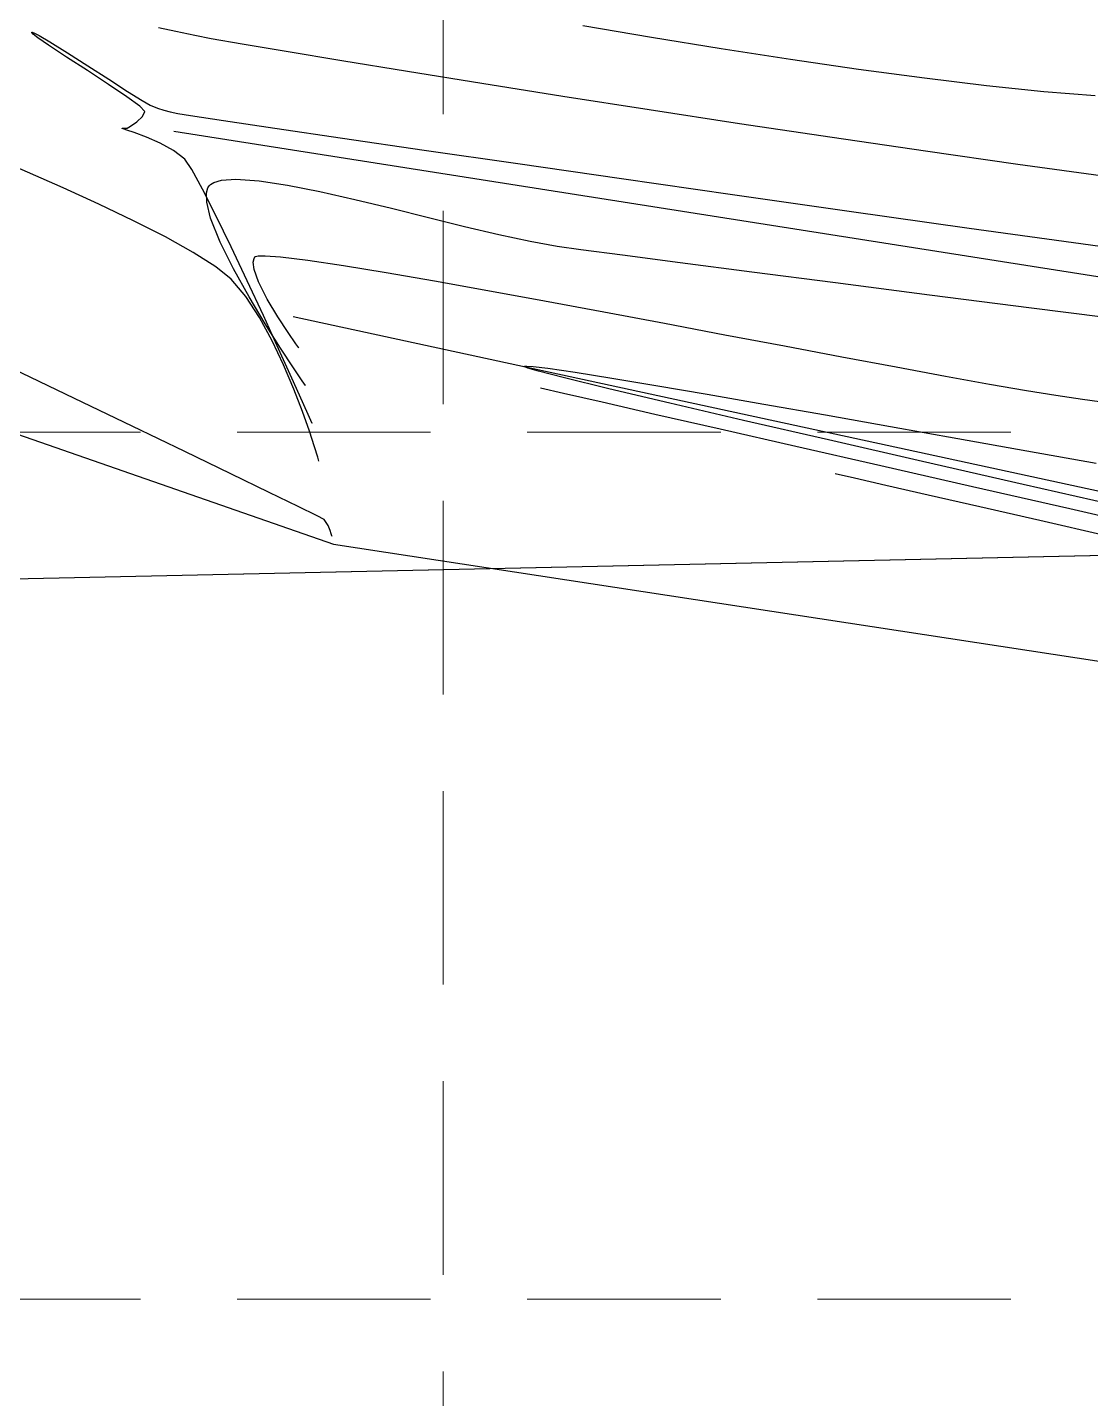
# Model space of a CAD drawing. Extents: x 2138193 to 2139991, y 332071 to 334944.
# Drawn here: x 2139428.8 to 2139483.8, y 332695.3 to 332766.2 of the extents above; entities that cross this region are included whole.
import ezdxf

# ---------------------------------------------------------------- set-up
doc = ezdxf.new("R2010")
doc.units = 0
doc.header["$LTSCALE"] = 100
doc.header["$MEASUREMENT"] = 0
doc.linetypes.add('DASHED', pattern=[0.75, 0.5, -0.25])
doc.linetypes.add('HIDDEN', pattern=[0.375, 0.25, -0.125])
for name, color, linetype in [('CONTOURS', 35, 'Continuous'), ('GRID', 254, 'DASHED'), ('V-ADJC-E', 7, 'Continuous'), ('V-PNTS-BRKLN', 1, 'Continuous'), ('V-PROP-E', 7, 'Continuous')]:
    doc.layers.add(name, color=color, linetype=linetype)

msp = doc.modelspace()

# ---------------------------------------------------------------- linework, layer by layer
at = {"layer": 'CONTOURS', "extrusion": (0.2637969914977487, -0.9645782224769213, 0), "elevation": 243396.1688387963}
msp.add_lwpolyline([(2151429.321664185, 542), (2151429.340082274, 542)], dxfattribs=at)
at = {"layer": 'CONTOURS'}
for points, elevation in [([(2139429.051228538, 332765.9202603257), (2139429.04795732, 332765.9385788356)], 542), ([(2139429.121134984, 332765.847339288), (2139429.051228538, 332765.9202603257)], 542), ([(2139429.367625789, 332765.6567276329), (2139429.121134984, 332765.847339288)], 542), ([(2139429.157854592, 332765.9126259816), (2139429.423045314, 332765.7753391843)], 542), ([(2139429.423045314, 332765.7753391843), (2139429.973067079, 332765.4510001797)], 542), ([(2139437.467647078, 332765.7852242331), (2139438.314778058, 332765.6256395997)], 543), ([(2139430.844957029, 332764.6592990531), (2139429.913677423, 332765.2774930912)], 542), ([(2139461.081902092, 332765.6881068146), (2139464.677307486, 332765.1072156428)], 544), ([(2139430.889248923, 332764.8800173894), (2139431.94665785, 332764.2048205973)], 542), ([(2139471.789376792, 332764.0400454313), (2139475.186087593, 332763.5816417781)], 544), ([(2139433.954585082, 332762.6021068908), (2139433.005234941, 332763.2426064016)], 542), ([(2139433.024400691, 332763.5108460335), (2139434.001584277, 332762.8835299279)], 542), ([(2139452.304014355, 332763.307373581), (2139456.494249663, 332762.6428702765)], 543), ([(2139475.186087593, 332763.5816417781), (2139478.396613754, 332763.1919426841)], 544), ([(2139434.630310573, 332762.1121713252), (2139433.954585082, 332762.6021068908)], 542), ([(2139481.360978719, 332762.8848858426), (2139484.019205933, 332762.6744089467)], 544), ([(2139434.471302025, 332761.3097328311), (2139434.769885826, 332761.5862344321)], 542), ([(2139436.205449061, 332761.8287846228), (2139436.597382923, 332761.7439238977)], 542), ([(2139436.597382923, 332761.7439238977), (2139437.246883134, 332761.6424729768)], 542), ([(2139437.246883134, 332761.6424729768), (2139438.955944772, 332761.3850976453)], 542), ([(2139460.96250491, 332761.945823095), (2139465.629018919, 332761.2309775319)], 543), ([(2139433.715171385, 332760.9681564574), (2139433.722411057, 332760.9766579137)], 542), ([(2139433.721928603, 332760.9626590963), (2139433.715171385, 332760.9681564574)], 542), ([(2139433.761718831, 332760.9816765537), (2139433.85679184, 332760.9748864459)], 542), ([(2139433.97827648, 332760.9829052284), (2139434.154783164, 332761.0870409356)], 542), ([(2139435.68372763, 332760.2126397825), (2139434.970319426, 332760.5223675054)], 542), ([(2139436.950560322, 332759.3796292397), (2139436.377281373, 332759.8301635822)], 542), ([(2139437.875137826, 332757.8364842581), (2139437.320262473, 332758.8437685448)], 542), ([(2139438.280684783, 332758.0635045946), (2139438.463939722, 332758.1803840379)], 541), ([(2139438.463939722, 332758.1803840379), (2139438.859751957, 332758.2943421784)], 541), ([(2139438.859751957, 332758.2943421784), (2139439.592994763, 332758.3416403582)], 541), ([(2139439.592994763, 332758.3416403582), (2139440.796428307, 332758.2537846523)], 541), ([(2139442.26238823, 332758.0301044999), (2139443.930628944, 332757.7000480301)], 541), ([(2139459.525743086, 332758.3729719846), (2139465.270814521, 332757.5482204825)], 542), ([(2139432.515861679, 332757.0479263669), (2139430.663577915, 332757.894773274)], 543), ([(2139438.093630654, 332757.1588164367), (2139438.084338191, 332757.6437391005)], 541), ([(2139443.930628944, 332757.7000480301), (2139445.740904859, 332757.2930633721)], 541), ([(2139445.740904859, 332757.2930633721), (2139447.632970384, 332756.8385986552)], 541), ([(2139471.301661129, 332756.6902680006), (2139477.507742017, 332755.8166464576)], 542), ([(2139449.546579931, 332756.3661020084), (2139451.421487909, 332755.905021561)], 541), ([(2139451.421487909, 332755.905021561), (2139453.19744873, 332755.4848054423)], 541), ([(2139439.473391251, 332753.7028866569), (2139438.785796981, 332755.0931781755)], 541), ([(2139456.211546538, 332754.8847587075), (2139457.434136578, 332754.713656304)], 541), ([(2139457.434136578, 332754.713656304), (2139459.585694546, 332754.4265092412)], 541), ([(2139483.77851629, 332754.9448877723), (2139490.003443056, 332754.0925238632)], 542), ([(2139440.542518384, 332753.6775259765), (2139440.495428517, 332754.0576252281)], 540), ([(2139440.577555297, 332754.3270038704), (2139440.609573391, 332754.3508069058)], 540), ([(2139440.743940813, 332754.381981416), (2139441.114168641, 332754.3892972241)], 540), ([(2139441.902645027, 332754.3299914261), (2139443.319181031, 332754.1546672243)], 540), ([(2139440.764843549, 332753.0443772157), (2139440.542518384, 332753.6775259765)], 540), ([(2139449.869614852, 332753.0847171462), (2139452.621385076, 332752.5921008646)], 540), ([(2139441.801880679, 332749.5816178627), (2139441.017667294, 332751.2947734302)], 542), ([(2139458.619794576, 332751.4845661409), (2139461.747244062, 332750.8968634401)], 540), ([(2139464.880730176, 332750.3046810073), (2139467.960658025, 332749.7216267132)], 540), ([(2139442.492656074, 332748.0575373748), (2139441.801880679, 332749.5816178627)], 542), ([(2139442.567032441, 332748.5968973488), (2139441.902847093, 332749.6119840511)], 541), ([(2139442.849901771, 332749.6179975975), (2139442.849872111, 332749.6179267566)], 540), ([(2139470.927432711, 332749.1613084282), (2139473.721459339, 332748.6373340228)], 540), ([(2139454.523807167, 332748.6751605689), (2139454.628595979, 332748.6833717002)], 539), ([(2139454.964223033, 332748.6604089536), (2139455.726002743, 332748.5676123543)], 539), ([(2139456.511020734, 332748.0888818678), (2139455.242421982, 332748.4191239664)], 539), ([(2139455.726002743, 332748.5676123543), (2139457.142990665, 332748.3595608649)], 539), ([(2139459.024109477, 332748.059434546), (2139461.313352649, 332747.6781719613)], 539), ([(2139443.033147147, 332746.3309073368), (2139442.586890498, 332747.4953448714)], 543), ([(2139443.194809535, 332747.6689475231), (2139443.024472349, 332747.9170294878)], 541), ([(2139443.194890652, 332747.6691408505), (2139443.194809535, 332747.6689475231)], 541), ([(2139443.195015829, 332747.6694396921), (2139443.194890652, 332747.6691408505)], 541), ([(2139456.527021179, 332747.2660430819), (2139455.342975408, 332747.5367917736)], 540), ([(2139478.552888841, 332747.7528483334), (2139480.471101923, 332747.4195527905)], 540), ([(2139465.843291039, 332745.8715573492), (2139462.025919023, 332746.7615626405)], 539), ([(2139466.892185953, 332746.7159922498), (2139470.069763028, 332746.1569522505)], 539), ([(2139443.394030806, 332745.310415361), (2139443.033147147, 332746.3309073368)], 543), ([(2139443.540064129, 332745.7207248589), (2139443.54000232, 332745.7205775082)], 542), ([(2139443.540159545, 332745.7209526193), (2139443.540064129, 332745.7207248589)], 542), ([(2139443.540177802, 332745.7209962074), (2139443.540159545, 332745.7209526193)], 542), ([(2139470.230105851, 332744.8604301459), (2139465.843291039, 332745.8715573492)], 539), ([(2139443.827979658, 332743.9651059685), (2139443.661616601, 332744.4998284146)], 543), ([(2139443.885195105, 332743.7722074933), (2139443.827979658, 332743.9651059685)], 543), ([(2139443.88530326, 332743.7724655379), (2139443.885237615, 332743.7723088611)], 543), ([(2139480.48305758, 332744.299294444), (2139484.060988443, 332743.6563577849)], 539), ([(2139441.312904831, 332742.1517197932), (2139439.333377193, 332743.1095870924)], 545), ([(2139480.300546513, 332742.5641356226), (2139475.083484122, 332743.7505124354)], 539), ([(2139475.384765049, 332742.0106006998), (2139473.20235933, 332742.5085206368)], 541), ([(2139482.708313188, 332741.2928700534), (2139477.678313445, 332742.4408139226)], 540), ([(2139485.778413688, 332741.3236311122), (2139480.300546513, 332742.5641356226)], 539), ([(2139442.821619996, 332741.4172625821), (2139441.312904831, 332742.1517197932)], 545), ([(2139444.156028208, 332740.7451448747), (2139443.791876514, 332740.9378570719)], 545), ([(2139444.465702193, 332740.1821276948), (2139444.360396814, 332740.4432693375)], 545), ([(2139484.591009798, 332739.9106155691), (2139481.148262848, 332740.6959602906)], 541), ([(2139444.524430168, 332740.0077946131), (2139444.465702193, 332740.1821276948)], 545), ([(2139444.575580676, 332739.8754674636), (2139444.558829081, 332739.9136004366)], 545)]:
    msp.add_lwpolyline(points, dxfattribs=dict(at, elevation=elevation))
at = {"layer": 'CONTOURS', "extrusion": (-0.3171629581597383, -0.9483710550050356, 0), "elevation": -994133.2401051759}
msp.add_lwpolyline([(1923431.569172721, 542), (1923431.666319913, 542)], dxfattribs=at)
at = {"layer": 'CONTOURS', "extrusion": (-0.2131559222207838, -0.9770181947242372, 0), "elevation": -781151.9884121902}
msp.add_lwpolyline([(2019336.413167037, 543), (2019337.330642121, 543)], dxfattribs=at)
at = {"layer": 'CONTOURS', "extrusion": (-0.2084980102363521, -0.9780227910061617, 0), "elevation": -771520.9770458771}
msp.add_lwpolyline([(2023036.595295137, 543), (2023037.59919736, 543)], dxfattribs=at)
at = {"layer": 'CONTOURS', "extrusion": (-0.1653646197647518, -0.9862324992262521, 0), "elevation": -681975.5045485513}
msp.add_lwpolyline([(2054974.787192436, 544), (2054978.378317062, 544)], dxfattribs=at)
at = {"layer": 'CONTOURS', "extrusion": (-0.5704282998626586, -0.8213474019656949, 0), "elevation": -1493707.264467671}
msp.add_lwpolyline([(1567396.469792933, 542), (1567395.804968726, 542)], dxfattribs=at)
at = {"layer": 'CONTOURS', "extrusion": (-0.5289121600789959, -0.8486765738021584, 0), "elevation": -1413980.771227219}
msp.add_lwpolyline([(1639680.405944046, 542), (1639681.485485855, 542)], dxfattribs=at)
at = {"layer": 'CONTOURS', "extrusion": (-0.1723510332563908, -0.985035593943414, 0), "elevation": -696520.3898361647}
msp.add_lwpolyline([(2050070.391691506, 543), (2050072.019772749, 543)], dxfattribs=at)
at = {"layer": 'CONTOURS', "extrusion": (-0.1672511082069702, -0.9859143303571262, 0), "elevation": -685901.8196300028}
msp.add_lwpolyline([(2053649.10185282, 543), (2053651.414978537, 543)], dxfattribs=at)
at = {"layer": 'CONTOURS', "extrusion": (0.1525474547932829, 0.9882961469297001, 0), "elevation": 655240.3644372576}
msp.add_lwpolyline([(-2063662.226925422, 544), (-2063665.858580194, 544)], dxfattribs=at)
at = {"layer": 'CONTOURS', "extrusion": (-0.5474416150502507, -0.8368438791741104, 0), "elevation": -1449685.545391469}
msp.add_lwpolyline([(1608201.672130669, 542), (1608200.385000265, 542)], dxfattribs=at)
at = {"layer": 'CONTOURS', "extrusion": (-0.1639978220682329, -0.9864607008679445, 0), "elevation": -679123.4149394121}
msp.add_lwpolyline([(2055902.92273155, 543), (2055905.839835529, 543)], dxfattribs=at)
at = {"layer": 'CONTOURS', "extrusion": (-0.1613889174864218, -0.9868908841977218, 0), "elevation": -673684.9566083488}
msp.add_lwpolyline([(2057694.344218404, 543), (2057697.784225761, 543)], dxfattribs=at)
at = {"layer": 'CONTOURS', "extrusion": (-0.1441450331881619, -0.9895565721105509, 0), "elevation": -637683.074873869}
msp.add_lwpolyline([(2069158.526328229, 544), (2069162.086426748, 544)], dxfattribs=at)
at = {"layer": 'CONTOURS', "extrusion": (-0.5493282815552788, -0.8356066293917995, 0), "elevation": -1453310.227808177}
msp.add_lwpolyline([(1604928.1420882, 542), (1604926.845843444, 542)], dxfattribs=at)
at = {"layer": 'CONTOURS', "extrusion": (0.5413866557152304, 0.8407737442460242, 0), "elevation": 1438039.313169483}
msp.add_lwpolyline([(-1618624.10836152, 542), (-1618625.390207972, 542)], dxfattribs=at)
at = {"layer": 'CONTOURS', "extrusion": (-0.1590004779392619, -0.9872785058002055, 0), "elevation": -668703.9997554611}
msp.add_lwpolyline([(2059321.867188092, 543), (2059325.749025051, 543)], dxfattribs=at)
at = {"layer": 'CONTOURS', "extrusion": (-0.1030314148439365, -0.9946781024810273, 0), "elevation": -551425.7465682309}
msp.add_lwpolyline([(2093807.24936908, 544), (2093810.229594499, 544)], dxfattribs=at)
at = {"layer": 'CONTOURS', "extrusion": (-0.5323244154218273, -0.8465404401124673, 0), "elevation": -1420570.19210345}
msp.add_lwpolyline([(1633979.59384358, 542), (1633980.486572532, 542)], dxfattribs=at)
at = {"layer": 'CONTOURS', "extrusion": (-0.4984613525018337, -0.8669119217440967, 0), "elevation": -1354901.241591809}
msp.add_lwpolyline([(1688832.296803212, 542), (1688832.773651614, 542)], dxfattribs=at)
at = {"layer": 'CONTOURS', "extrusion": (-0.1541356126056836, -0.9880497016479843, 0), "elevation": -658552.4673919515}
msp.add_lwpolyline([(2062598.777021125, 543), (2062603.299319183, 543)], dxfattribs=at)
at = {"layer": 'CONTOURS', "extrusion": (-0.7045251959460114, -0.7096789755074011, 0), "elevation": -1743439.876986664}
msp.add_lwpolyline([(1283872.853893934, 542), (1283872.484322951, 542)], dxfattribs=at)
at = {"layer": 'CONTOURS', "extrusion": (0.9077861631601313, -0.4194332866797858, 0), "elevation": 1802577.995290946}
msp.add_lwpolyline([(1199426.520785057, 542), (1199426.813326225, 542)], dxfattribs=at)
at = {"layer": 'CONTOURS', "extrusion": (-0.379290313535234, -0.9252777194217658, 0), "elevation": -1119364.459022759}
msp.add_lwpolyline([(1853358.227570568, 542), (1853358.625824861, 542)], dxfattribs=at)
at = {"layer": 'CONTOURS', "extrusion": (0.3075838257667574, 0.9515209877489226, 0), "elevation": 974685.8136684031}
msp.add_lwpolyline([(-1933365.602434339, 542), (-1933365.948427525, 542)], dxfattribs=at)
at = {"layer": 'CONTOURS', "extrusion": (-0.2428048069095993, -0.9700751649957813, 0), "elevation": -842269.3807220061}
msp.add_lwpolyline([(1994617.410984791, 542), (1994617.758414011, 542)], dxfattribs=at)
at = {"layer": 'CONTOURS', "extrusion": (-0.3624647805122983, -0.9319974693571713, 0), "elevation": -1085601.749538594}
msp.add_lwpolyline([(1873332.745616542, 542), (1873332.685401561, 542)], dxfattribs=at)
at = {"layer": 'CONTOURS', "extrusion": (0.1266474385035434, -0.9919477941507262, 0), "elevation": -59127.71598379745}
msp.add_lwpolyline([(2164349.887004987, 542), (2164349.926631845, 542)], dxfattribs=at)
at = {"layer": 'CONTOURS', "extrusion": (-0.3148191358929554, -0.9491516800151666, 0), "elevation": -989375.2993408693}
msp.add_lwpolyline([(1925887.841078874, 542), (1925887.652864162, 542)], dxfattribs=at)
at = {"layer": 'CONTOURS', "extrusion": (0.06586323200953108, -0.9978286599758793, 0), "elevation": -191128.4091842826}
msp.add_lwpolyline([(2156705.131722293, 542), (2156705.253471291, 542)], dxfattribs=at)
at = {"layer": 'CONTOURS', "extrusion": (-0.3162171980410616, -0.9486868206437044, 0), "elevation": -992211.6739598367}
msp.add_lwpolyline([(1924428.486141634, 542), (1924428.084761574, 542)], dxfattribs=at)
at = {"layer": 'CONTOURS', "extrusion": (0.5754180579269024, -0.8178594369521159, 0), "elevation": 958917.2511209385}
msp.add_lwpolyline([(1941233.151685825, 542), (1941233.5386947, 542)], dxfattribs=at)
at = {"layer": 'CONTOURS', "extrusion": (-0.147268800022218, -0.9890965071923042, 0), "elevation": -644205.7314913276}
msp.add_lwpolyline([(2067106.228799063, 542), (2067108.916183106, 542)], dxfattribs=at)
at = {"layer": 'CONTOURS', "extrusion": (-0.1461663900776468, -0.9892600196165159, 0), "elevation": -641901.6003362434}
msp.add_lwpolyline([(2067825.580491676, 542), (2067829.115014189, 542)], dxfattribs=at)
at = {"layer": 'CONTOURS', "extrusion": (-0.14837010649344, -0.9889319043792274, 0), "elevation": -646510.9410707781}
msp.add_lwpolyline([(2066413.999582556, 543), (2066418.838147855, 543)], dxfattribs=at)
at = {"layer": 'CONTOURS', "extrusion": (0.3445772427675904, 0.9387579686834542, 0), "elevation": 1049582.195188994}
msp.add_lwpolyline([(-1893749.923568112, 542), (-1893749.249440859, 542)], dxfattribs=at)
at = {"layer": 'CONTOURS', "extrusion": (-0.482908775386622, -0.8756706656355419, 0), "elevation": -1324540.622946653}
msp.add_lwpolyline([(1712749.034496716, 542), (1712748.242470935, 542)], dxfattribs=at)
at = {"layer": 'CONTOURS', "extrusion": (-0.1451975591454748, -0.9894026828436421, 0), "elevation": -639876.3124183163}
msp.add_lwpolyline([(2068456.723796883, 542), (2068460.993545317, 542)], dxfattribs=at)
at = {"layer": 'CONTOURS', "extrusion": (-0.1448577183152341, -0.9894524957998257, 0), "elevation": -639169.5227491392}
msp.add_lwpolyline([(2068701.412182336, 543), (2068706.287351207, 543)], dxfattribs=at)
at = {"layer": 'CONTOURS', "extrusion": (-0.3972508277074311, -0.917710073980754, 0), "elevation": -1155265.890969834}
msp.add_lwpolyline([(1831186.708442859, 543), (1831184.791479172, 543)], dxfattribs=at)
at = {"layer": 'CONTOURS', "extrusion": (0.8231100767883587, 0.5678818552211914, 0), "elevation": 1949960.126505665}
msp.add_lwpolyline([(-941050.4771137745, 542), (-941049.8260942936, 542)], dxfattribs=at)
at = {"layer": 'CONTOURS', "extrusion": (-0.1442355720747976, -0.9895433794171208, 0), "elevation": -637865.0079906641}
msp.add_lwpolyline([(2069082.117411876, 542), (2069087.010475192, 542)], dxfattribs=at)
at = {"layer": 'CONTOURS', "extrusion": (-0.1407156643906844, -0.9900500501465006, 0), "elevation": -630506.5430130172}
msp.add_lwpolyline([(2071363.049143136, 543), (2071367.87993249, 543)], dxfattribs=at)
at = {"layer": 'CONTOURS', "extrusion": (0.4048931013402738, 0.9143640284301734, 0), "elevation": 1170502.565635377}
msp.add_lwpolyline([(-1821487.064085929, 543), (-1821485.049034748, 543)], dxfattribs=at)
at = {"layer": 'CONTOURS', "extrusion": (-0.1432182432412631, -0.9896911310115326, 0), "elevation": -635737.6452629115}
msp.add_lwpolyline([(2069741.643715868, 542), (2069747.048185203, 542)], dxfattribs=at)
at = {"layer": 'CONTOURS', "extrusion": (-0.1357110162412702, -0.9907484645815817, 0), "elevation": -620031.6020654798}
msp.add_lwpolyline([(2074527.466012046, 543), (2074532.171482169, 543)], dxfattribs=at)
at = {"layer": 'CONTOURS', "extrusion": (0.8565589381562074, -0.5160492083752388, 0), "elevation": 1660835.4270285}
msp.add_lwpolyline([(1389082.113081153, 541), (1389082.229422183, 541)], dxfattribs=at)
at = {"layer": 'CONTOURS', "extrusion": (0.734441112018692, -0.678672419490248, 0), "elevation": 1345457.709897938}
msp.add_lwpolyline([(1696368.859253683, 541), (1696368.956495899, 541)], dxfattribs=at)
at = {"layer": 'CONTOURS', "extrusion": (-0.1508369679634169, -0.9885586523295435, 0), "elevation": -651657.8137833717}
msp.add_lwpolyline([(2064770.464390334, 541), (2064771.947316936, 541)], dxfattribs=at)
at = {"layer": 'CONTOURS', "extrusion": (0.8919893125850158, 0.4520564856675668, 0), "elevation": 2058781.057701953}
msp.add_lwpolyline([(-670331.8676671039, 542), (-670330.3333160221, 542)], dxfattribs=at)
at = {"layer": 'CONTOURS', "extrusion": (0.9622787779569447, -0.2720653478370395, 0), "elevation": 1968204.041222189}
msp.add_lwpolyline([(902272.585364373, 541), (902272.8438070087, 541)], dxfattribs=at)
at = {"layer": 'CONTOURS', "extrusion": (-0.1408426480314967, -0.990031993672667, 0), "elevation": -630768.5729872935}
msp.add_lwpolyline([(2071272.613214091, 542), (2071278.704781481, 542)], dxfattribs=at)
at = {"layer": 'CONTOURS', "extrusion": (0.4310445044867826, 0.9023306684091726, 0), "elevation": 1222447.51815577}
msp.add_lwpolyline([(-1787044.457412981, 543), (-1787042.475215881, 543)], dxfattribs=at)
at = {"layer": 'CONTOURS', "extrusion": (0.9718212184849271, 0.2357191534484881, 0), "elevation": 2157588.570805347}
msp.add_lwpolyline([(-180926.9155711848, 541), (-180926.068745493, 541)], dxfattribs=at)
at = {"layer": 'CONTOURS', "extrusion": (0.2397146515814429, 0.9708433889238713, 0), "elevation": 835911.7207869506}
msp.add_lwpolyline([(-1997301.900792103, 541), (-1997303.87187165, 541)], dxfattribs=at)
at = {"layer": 'CONTOURS', "extrusion": (-0.4527637995040963, -0.8916304962587442, 0), "elevation": -1265353.974429783}
msp.add_lwpolyline([(1756926.764262004, 543), (1756924.912115031, 543)], dxfattribs=at)
at = {"layer": 'CONTOURS', "extrusion": (0.9296372755490843, 0.3684759638153838, 0), "elevation": 2111514.297705652}
msp.add_lwpolyline([(-478990.2303733162, 541), (-478988.8936421865, 541)], dxfattribs=at)
at = {"layer": 'CONTOURS', "extrusion": (0.8997009680039497, 0.4365067790684996, 0), "elevation": 2070105.405289982}
msp.add_lwpolyline([(-634499.9228849984, 542), (-634498.1224177406, 542)], dxfattribs=at)
at = {"layer": 'CONTOURS', "extrusion": (-0.4851424486770117, -0.8744351345249533, 0), "elevation": -1328904.171976644}
msp.add_lwpolyline([(1709365.867870867, 543), (1709364.220196641, 543)], dxfattribs=at)
at = {"layer": 'CONTOURS', "extrusion": (-0.2115246334619729, -0.9773726666112461, 0), "elevation": -777773.1689132017}
msp.add_lwpolyline([(2020657.094724489, 541), (2020658.748922656, 541)], dxfattribs=at)
at = {"layer": 'CONTOURS', "extrusion": (-0.1762138220046832, -0.9843519131563173, 0), "elevation": -704549.6634726194}
msp.add_lwpolyline([(2047340.385373076, 541), (2047341.804915942, 541)], dxfattribs=at)
at = {"layer": 'CONTOURS', "extrusion": (-0.1376951000088557, -0.9904746637009708, 0), "elevation": -624181.7749826764}
msp.add_lwpolyline([(2073279.419524903, 542), (2073285.750604841, 542)], dxfattribs=at)
at = {"layer": 'CONTOURS', "extrusion": (0.5372258112943756, 0.8434384551815859, 0), "elevation": 1430018.97944573}
msp.add_lwpolyline([(-1625720.808090663, 543), (-1625719.436730658, 543)], dxfattribs=at)
at = {"layer": 'CONTOURS', "extrusion": (0.904214185960773, 0.4270792735632309, 0), "elevation": 2076624.11324179}
msp.add_lwpolyline([(-612830.4990453514, 542), (-612828.5514355722, 542)], dxfattribs=at)
at = {"layer": 'CONTOURS', "extrusion": (-0.1299450856518085, -0.9915211922671872, 0), "elevation": -607945.3248162875}
msp.add_lwpolyline([(2078079.716761556, 541), (2078082.721350911, 541)], dxfattribs=at)
at = {"layer": 'CONTOURS', "extrusion": (-0.6314548631212396, -0.7754126358530254, 0), "elevation": -1608980.39460675}
msp.add_lwpolyline([(1448829.701241455, 543), (1448828.670756164, 543)], dxfattribs=at)
at = {"layer": 'CONTOURS', "extrusion": (0.8737624563033062, 0.4863529273632604, 0), "elevation": 2031197.626872482}
msp.add_lwpolyline([(-749776.6076018799, 541), (-749774.958022081, 541)], dxfattribs=at)
at = {"layer": 'CONTOURS', "extrusion": (0.9803779611169025, -0.1971269980400087, 0), "elevation": 2031865.502373853}
msp.add_lwpolyline([(747966.2269170497, 540), (747966.4243171472, 540)], dxfattribs=at)
at = {"layer": 'CONTOURS', "extrusion": (0.8688842550556506, -0.4950153041234051, 0), "elevation": 1694207.748084765}
msp.add_lwpolyline([(1348180.736389699, 540), (1348180.823687791, 540)], dxfattribs=at)
at = {"layer": 'CONTOURS', "extrusion": (0.226006386232123, -0.974125820098357, 0), "elevation": 159382.6358568592}
msp.add_lwpolyline([(2159288.946681293, 540), (2159289.084617706, 540)], dxfattribs=at)
at = {"layer": 'CONTOURS', "extrusion": (-0.07500382905634664, -0.9971832457612223, 0), "elevation": -492283.3775639238}
msp.add_lwpolyline([(2108456.981009093, 540), (2108457.771712697, 540)], dxfattribs=at)
at = {"layer": 'CONTOURS', "extrusion": (0.1478664669025265, 0.9890073346369906, 0), "elevation": 645448.2243423297}
msp.add_lwpolyline([(-2066721.953512368, 540), (-2066723.813697665, 540)], dxfattribs=at)
at = {"layer": 'CONTOURS', "extrusion": (-0.161767275644001, -0.986828935799269, 0), "elevation": -674463.3716447358}
msp.add_lwpolyline([(2057437.700811692, 540), (2057439.933562299, 540)], dxfattribs=at)
at = {"layer": 'CONTOURS', "extrusion": (-0.1287237580365478, -0.9916804899346101, 0), "elevation": -605385.347045843}
msp.add_lwpolyline([(2078829.934440375, 541), (2078833.670783113, 541)], dxfattribs=at)
at = {"layer": 'CONTOURS', "extrusion": (0.7645931368767542, 0.6445132543563126, 0), "elevation": 1850264.472887761}
msp.add_lwpolyline([(-1124477.401133358, 543), (-1124476.230872699, 543)], dxfattribs=at)
at = {"layer": 'CONTOURS', "extrusion": (0.9071736874594221, 0.4207563437207752, 0), "elevation": 2080851.8152564}
msp.add_lwpolyline([(-598320.1611134354, 542), (-598318.185584868, 542)], dxfattribs=at)
at = {"layer": 'CONTOURS', "extrusion": (0.893899983670919, 0.4482664600359152, 0), "elevation": 2061608.094027695}
msp.add_lwpolyline([(-661592.6107259624, 540), (-661591.5971777068, 540)], dxfattribs=at)
at = {"layer": 'CONTOURS', "extrusion": (-0.1704422078326415, -0.9853676744186075, 0), "elevation": -692536.6925677645}
msp.add_lwpolyline([(2051427.027548025, 540), (2051429.572135266, 540)], dxfattribs=at)
at = {"layer": 'CONTOURS', "extrusion": (-0.1279740376044661, -0.9917775182465122, 0), "elevation": -603813.6319851573}
msp.add_lwpolyline([(2079290.731722791, 541), (2079295.097611728, 541)], dxfattribs=at)
at = {"layer": 'CONTOURS', "extrusion": (-0.1274669732923079, -0.9918428155306153, 0), "elevation": -602750.5106638984}
msp.add_lwpolyline([(2079603.526400569, 541), (2079608.419626434, 541)], dxfattribs=at)
at = {"layer": 'CONTOURS', "extrusion": (-0.1801802581761958, -0.9836336078863713, 0), "elevation": -712793.7583786172}
msp.add_lwpolyline([(2044482.052921424, 540), (2044485.038374053, 540)], dxfattribs=at)
at = {"layer": 'CONTOURS', "extrusion": (-0.1271011716069155, -0.9918897580760423, 0), "elevation": -601983.5071805713}
msp.add_lwpolyline([(2079830.573428836, 541), (2079835.891781429, 541)], dxfattribs=at)
at = {"layer": 'CONTOURS', "extrusion": (0.8362822368334073, 0.5482992069636003, 0), "elevation": 1971623.56554413}
msp.add_lwpolyline([(-894779.790511723, 543), (-894778.498334256, 543)], dxfattribs=at)
at = {"layer": 'CONTOURS', "extrusion": (0.8577339931420052, 0.5140937628571958, 0), "elevation": 2006136.512975889}
msp.add_lwpolyline([(-814461.6030424611, 541), (-814459.9757043454, 541)], dxfattribs=at)
at = {"layer": 'CONTOURS', "extrusion": (0.8593248562799014, 0.511430143205821, 0), "elevation": 2008654.491970728}
msp.add_lwpolyline([(-808233.6146195496, 540), (-808232.5456287428, 540)], dxfattribs=at)
at = {"layer": 'CONTOURS', "extrusion": (-0.1829000169335654, -0.9831315190785521, 0), "elevation": -718445.4902862441}
msp.add_lwpolyline([(2042505.836370174, 540), (2042508.950722528, 540)], dxfattribs=at)
at = {"layer": 'CONTOURS', "extrusion": (-0.1268248233108874, -0.9919251303360361, 0), "elevation": -601404.0355063705}
msp.add_lwpolyline([(2080003.525414398, 541), (2080009.166683045, 541)], dxfattribs=at)
at = {"layer": 'CONTOURS', "extrusion": (0.8778959672739495, 0.4788514076873294, 0), "elevation": 2037544.840876421}
msp.add_lwpolyline([(-732354.6832746383, 543), (-732353.3157807308, 543)], dxfattribs=at)
at = {"layer": 'CONTOURS', "extrusion": (0.8458728962905073, 0.5333845173241429, 0), "elevation": 1987179.409984454}
msp.add_lwpolyline([(-859681.3086646507, 541), (-859679.8264815778, 541)], dxfattribs=at)
at = {"layer": 'CONTOURS', "extrusion": (0.8372017165122775, 0.5468942181710247, 0), "elevation": 1973124.036961281}
msp.add_lwpolyline([(-891469.4050228095, 540), (-891468.4395315322, 540)], dxfattribs=at)
at = {"layer": 'CONTOURS', "extrusion": (-0.1856981293483187, -0.9826068413951408, 0), "elevation": -724257.3520138928}
msp.add_lwpolyline([(2040458.5306587, 540), (2040461.719610764, 540)], dxfattribs=at)
at = {"layer": 'CONTOURS', "extrusion": (0.8221204040282379, 0.5693136580835269, 0), "elevation": 1948318.517040372}
msp.add_lwpolyline([(-944453.5154595866, 540), (-944452.8159117883, 540)], dxfattribs=at)
at = {"layer": 'CONTOURS', "extrusion": (0.9040123446470948, 0.427506351678735, 0), "elevation": 2076334.234686264}
msp.add_lwpolyline([(-613816.1044520997, 543), (-613814.7168048539, 543)], dxfattribs=at)
at = {"layer": 'CONTOURS', "extrusion": (0.8119826875887628, 0.5836815185151314, 0), "elevation": 1931410.3568956}
msp.add_lwpolyline([(-978566.3226770179, 540), (-978566.0529482822, 540)], dxfattribs=at)
at = {"layer": 'CONTOURS', "extrusion": (0.9220827594777558, -0.3869927449886978, 0), "elevation": 1843971.678719913}
msp.add_lwpolyline([(1134771.54673047, 540), (1134771.546470951, 540)], dxfattribs=at)
at = {"layer": 'CONTOURS', "extrusion": (0.9223710414605047, -0.3863051408861442, 0), "elevation": 1844817.241548764}
msp.add_lwpolyline([(1133396.383170387, 540), (1133396.382769333, 540)], dxfattribs=at)
at = {"layer": 'CONTOURS', "extrusion": (-0.1855835926468981, -0.9826284802204087, 0), "elevation": -724019.50374767}
msp.add_lwpolyline([(2040549.261869911, 540), (2040552.281093093, 540)], dxfattribs=at)
at = {"layer": 'CONTOURS', "extrusion": (0.9214817091204636, 0.388421754998905, 0), "elevation": 2100703.577646307}
msp.add_lwpolyline([(-524385.313603459, 543), (-524383.9653144908, 543)], dxfattribs=at)
at = {"layer": 'CONTOURS', "extrusion": (-0.4340312469591465, -0.9008978169931863, 0), "elevation": -1228351.064077778}
msp.add_lwpolyline([(1782986.341000406, 545), (1782982.804177796, 545)], dxfattribs=at)
at = {"layer": 'CONTOURS', "extrusion": (0.9120086462026473, 0.4101709756328628, 0), "elevation": 2087673.646755728}
msp.add_lwpolyline([(-574069.4521457435, 542), (-574068.1090419237, 542)], dxfattribs=at)
at = {"layer": 'CONTOURS', "extrusion": (0.8296801392587493, 0.5582390764892604, 0), "elevation": 1960806.276386645}
msp.add_lwpolyline([(-918246.3600437499, 541), (-918245.5406100566, 541)], dxfattribs=at)
at = {"layer": 'CONTOURS', "extrusion": (-0.5967478345848527, 0.8024288266994709, 0), "elevation": -1009707.725279795}
msp.add_lwpolyline([(-1915327.015534777, 539), (-1915327.034678508, 539)], dxfattribs=at)
at = {"layer": 'CONTOURS', "extrusion": (-0.7030463861385938, -0.7111439931107224, 0), "elevation": -1740767.973902556}
msp.add_lwpolyline([(1287522.503043352, 539), (1287522.476682348, 539)], dxfattribs=at)
at = {"layer": 'CONTOURS', "extrusion": (-0.3644417809692634, -0.9312261746127798, 0), "elevation": -1089570.866173178}
msp.add_lwpolyline([(1871048.722634786, 539), (1871048.546242042, 539)], dxfattribs=at)
at = {"layer": 'CONTOURS', "extrusion": (-0.06825787916428178, -0.9976677111804283, 0), "elevation": -478007.2528539129}
msp.add_lwpolyline([(2111752.083064064, 539), (2111752.419475727, 539)], dxfattribs=at)
at = {"layer": 'CONTOURS', "extrusion": (-0.281757955549913, -0.9594855155156504, 0), "elevation": -922075.8235555378}
msp.add_lwpolyline([(1959021.801913082, 539), (1959021.227680039, 539)], dxfattribs=at)
at = {"layer": 'CONTOURS', "extrusion": (-0.2380219229914987, -0.9712597820230328, 0), "elevation": -832422.3891858214}
msp.add_lwpolyline([(1998769.164528135, 539), (1998766.724554349, 539)], dxfattribs=at)
at = {"layer": 'CONTOURS', "extrusion": (-0.1575540310496064, -0.9875103681987444, 0), "elevation": -665672.5522035313}
msp.add_lwpolyline([(2060310.265646187, 539), (2060312.170556629, 539)], dxfattribs=at)
at = {"layer": 'CONTOURS', "extrusion": (-0.181954462035474, -0.983306958047883, 0), "elevation": -716480.840398664}
msp.add_lwpolyline([(2043214.297572417, 540), (2043216.902744337, 540)], dxfattribs=at)
at = {"layer": 'CONTOURS', "extrusion": (-0.1779545144749312, -0.9840387140646407, 0), "elevation": -708166.537929635}
msp.add_lwpolyline([(2046113.452591349, 540), (2046115.759152863, 540)], dxfattribs=at)
at = {"layer": 'CONTOURS', "extrusion": (0.9223902640954103, -0.3862592402804099, 0), "elevation": 1844874.711664926}
msp.add_lwpolyline([(1133302.913883541, 541), (1133302.913821517, 541)], dxfattribs=at)
at = {"layer": 'CONTOURS', "extrusion": (-0.2309560605454094, -0.9729641813023464, 0), "elevation": -817872.4016375599}
msp.add_lwpolyline([(2004770.037266012, 539), (2004766.804824426, 539)], dxfattribs=at)
at = {"layer": 'CONTOURS', "extrusion": (-0.1684763924859578, -0.9857056889228739, 0), "elevation": -688440.0032869034}
msp.add_lwpolyline([(2052819.059375619, 539), (2052821.739040585, 539)], dxfattribs=at)
at = {"layer": 'CONTOURS', "extrusion": (-0.1588760745154933, -0.987298532839256, 0), "elevation": -668433.2978817504}
msp.add_lwpolyline([(2059440.326333461, 540), (2059441.852807361, 540)], dxfattribs=at)
at = {"layer": 'CONTOURS', "extrusion": (0.4339385254682291, 0.9009424821343809, 0), "elevation": 1228167.555014958}
msp.add_lwpolyline([(-1783116.066202412, 545), (-1783112.751797711, 545)], dxfattribs=at)
at = {"layer": 'CONTOURS', "extrusion": (0.912950087137124, 0.4080712418148547, 0), "elevation": 2088989.126236638}
msp.add_lwpolyline([(-569264.8232027253, 542), (-569263.9297464407, 542)], dxfattribs=at)
at = {"layer": 'CONTOURS', "extrusion": (-0.2225346107658915, -0.9749247904383564, 0), "elevation": -800506.6841071919}
msp.add_lwpolyline([(2011763.476731269, 540), (2011761.422925785, 540)], dxfattribs=at)
at = {"layer": 'CONTOURS', "extrusion": (-0.2224149996624924, -0.9749520849380925, 0), "elevation": -800259.8632695129}
msp.add_lwpolyline([(2011864.473509896, 540), (2011861.67239451, 540)], dxfattribs=at)
at = {"layer": 'CONTOURS', "extrusion": (-0.1712938644012801, -0.9852199815363449, 0), "elevation": -694306.2651072927}
msp.add_lwpolyline([(2050845.079628407, 539), (2050848.061167919, 539)], dxfattribs=at)
at = {"layer": 'CONTOURS', "extrusion": (-0.1426396964893776, -0.9897746799072091, 0), "elevation": -634519.7906506173}
msp.add_lwpolyline([(2070142.133788013, 540), (2070143.524596307, 540)], dxfattribs=at)
at = {"layer": 'CONTOURS', "extrusion": (-0.1361419718980241, -0.9906893375260065, 0), "elevation": -620922.3666026618}
msp.add_lwpolyline([(2074262.517572902, 540), (2074264.42831875, 540)], dxfattribs=at)
at = {"layer": 'CONTOURS', "extrusion": (0.913655650691628, 0.4064890551530977, 0), "elevation": 2089972.173222608}
msp.add_lwpolyline([(-565645.3752798437, 542), (-565645.0509163077, 542)], dxfattribs=at)
at = {"layer": 'CONTOURS', "extrusion": (-0.2223759463741171, -0.9749609933090738, 0), "elevation": -800179.2744984147}
msp.add_lwpolyline([(2011899.983993478, 540), (2011896.52745726, 540)], dxfattribs=at)
at = {"layer": 'CONTOURS', "extrusion": (-0.1746900161936911, -0.9846234804443006, 0), "elevation": -701373.7402956112}
msp.add_lwpolyline([(2048445.034850106, 539), (2048448.449023525, 539)], dxfattribs=at)
at = {"layer": 'CONTOURS', "extrusion": (-0.4340827406620951, -0.9008730067325162, 0), "elevation": -1228452.976305433}
msp.add_lwpolyline([(1782922.458493633, 545), (1782919.44118261, 545)], dxfattribs=at)
at = {"layer": 'CONTOURS', "extrusion": (0.9495965348154608, 0.3134747534754103, 0), "elevation": 2135915.287558036}
msp.add_lwpolyline([(-354688.5503838268, 543), (-354687.6967718806, 543)], dxfattribs=at)
at = {"layer": 'CONTOURS', "extrusion": (-0.2223753721767632, -0.9749611242758586, 0), "elevation": -800178.0896020827}
msp.add_lwpolyline([(2011904.475321783, 540), (2011900.45525382, 540)], dxfattribs=at)
at = {"layer": 'CONTOURS', "extrusion": (-0.1757066492089391, -0.9844425698961655, 0), "elevation": -703488.6024395123}
msp.add_lwpolyline([(2047723.115589811, 539), (2047726.660506634, 539)], dxfattribs=at)
at = {"layer": 'CONTOURS', "extrusion": (-0.222398759137869, -0.9749557897330197, 0), "elevation": -800226.3502299268}
msp.add_lwpolyline([(2011889.772062545, 540), (2011885.280351926, 540)], dxfattribs=at)
at = {"layer": 'CONTOURS', "extrusion": (-0.2229343876856635, -0.9748334518199601, 0), "elevation": -801332.3065888234}
msp.add_lwpolyline([(2011451.856438903, 539), (2011446.877764585, 539)], dxfattribs=at)
at = {"layer": 'CONTOURS', "extrusion": (0.1764133417882231, 0.9843161752400048, 0), "elevation": 704958.4977212921}
msp.add_lwpolyline([(-2047221.093678573, 539), (-2047224.712284362, 539)], dxfattribs=at)
at = {"layer": 'CONTOURS', "extrusion": (-0.434555848476201, -0.9006448881524443, 0), "elevation": -1229389.255496648}
msp.add_lwpolyline([(1782279.634807213, 545), (1782276.989265152, 545)], dxfattribs=at)
at = {"layer": 'CONTOURS', "extrusion": (0.9221937360645474, -0.3867282161457992, 0), "elevation": 1844300.344129097}
msp.add_lwpolyline([(1134237.5398197, 543), (1134237.53970978, 543)], dxfattribs=at)
at = {"layer": 'CONTOURS', "extrusion": (0.9223362089701705, -0.3863882990238368, 0), "elevation": 1844718.262221288}
msp.add_lwpolyline([(1133557.713386071, 543), (1133557.713353572, 543)], dxfattribs=at)
at = {"layer": 'CONTOURS', "extrusion": (-0.2229501446583574, -0.9748298482283037, 0), "elevation": -801363.18838423}
msp.add_lwpolyline([(2011435.681008323, 541), (2011434.658968005, 541)], dxfattribs=at)
at = {"layer": 'CONTOURS', "extrusion": (-0.2224404707732328, -0.9749462738849679, 0), "elevation": -800312.4248077888}
msp.add_lwpolyline([(2011860.405350872, 540), (2011855.533886682, 540)], dxfattribs=at)
at = {"layer": 'CONTOURS', "extrusion": (-0.2225669559809684, -0.9749174068121698, 0), "elevation": -800572.5015950861}
msp.add_lwpolyline([(2011752.179141377, 541), (2011750.513413763, 541)], dxfattribs=at)
at = {"layer": 'CONTOURS', "extrusion": (-0.2223890597642778, -0.9749580022222294, 0), "elevation": -800205.4051173818}
msp.add_lwpolyline([(2011903.204367592, 541), (2011900.464052602, 541)], dxfattribs=at)
at = {"layer": 'CONTOURS', "extrusion": (-0.4429782653981174, -0.8965323509973722, 0), "elevation": -1246040.1151323}
msp.add_lwpolyline([(1770683.569078914, 545), (1770682.486846336, 545)], dxfattribs=at)
at = {"layer": 'CONTOURS', "extrusion": (-0.2223830126141606, -0.9749593815645092, 0), "elevation": -800192.926336685}
msp.add_lwpolyline([(2011911.33879229, 541), (2011908.167577335, 541)], dxfattribs=at)
at = {"layer": 'CONTOURS', "extrusion": (0.2225737476040227, 0.974915856306328, 0), "elevation": 800587.4467901529}
msp.add_lwpolyline([(-2011761.495395178, 540), (-2011756.140091038, 540)], dxfattribs=at)
at = {"layer": 'CONTOURS', "extrusion": (0.8280813442325289, 0.5606079622463882, 0), "elevation": 1958170.90372628}
msp.add_lwpolyline([(-923853.3896785841, 545), (-923853.0251304158, 545)], dxfattribs=at)
at = {"layer": 'CONTOURS', "extrusion": (0.9393233810691652, 0.3430329222928784, 0), "elevation": 2123771.041535199}
msp.add_lwpolyline([(-421349.5384389136, 545), (-421349.4381601615, 545)], dxfattribs=at)
at = {"layer": 'GRID', "color": 252, "linetype": 'HIDDEN', "lineweight": 0, "ltscale": 0.4}
for p, q in [((2139450.305840753, 332296.7063528991), (2139450.305840753, 334897.5322012084)), ((2138239.658925912, 332745.27101566), (2139943.532361615, 332745.27101566)), ((2138239.658925912, 332700.4322409612), (2139943.532361615, 332700.4322409612))]:
    msp.add_line(p, q, dxfattribs=at)
at = {"layer": 'V-ADJC-E'}
msp.add_line((2139584.602433848, 332741.0814482926), (2138918.0582, 332726.5031), dxfattribs=at)
at = {"layer": 'V-PNTS-BRKLN', "color": 7}
for points in [[(2139564.3612, 332755.8886, 542.1801), (2139575.223, 332795.919, 544.992), (2139568.9872, 332822.6193, 543.927), (2139575.8994, 332828.0274, 543.476), (2139578.677, 332835.6883, 543.2132), (2139572.7578, 332832.368, 543.4458), (2139564.352, 332830.854, 543.708), (2139552.7412, 332794.4294, 542.184), (2139548.3374, 332752.5867, 541.3971), (2139542.2194, 332744.1696, 541.0664), (2139436.397, 332760.812, 541.769)], [(2139372.654, 332764.524, 547.251), (2139444.646, 332739.478, 545.204), (2139525.7018, 332727.0849, 544.6169)], [(2139442.5604, 332751.2524, 539.1612), (2139536.1139, 332730.9831, 537.899)]]:
    msp.add_polyline3d(points, dxfattribs=at)
at = {"layer": 'V-PROP-E'}
msp.add_line((2139799.806373985, 332745.7882896903), (2138918.0582, 332726.5031), dxfattribs=at)

doc.saveas('drawing.dxf')
